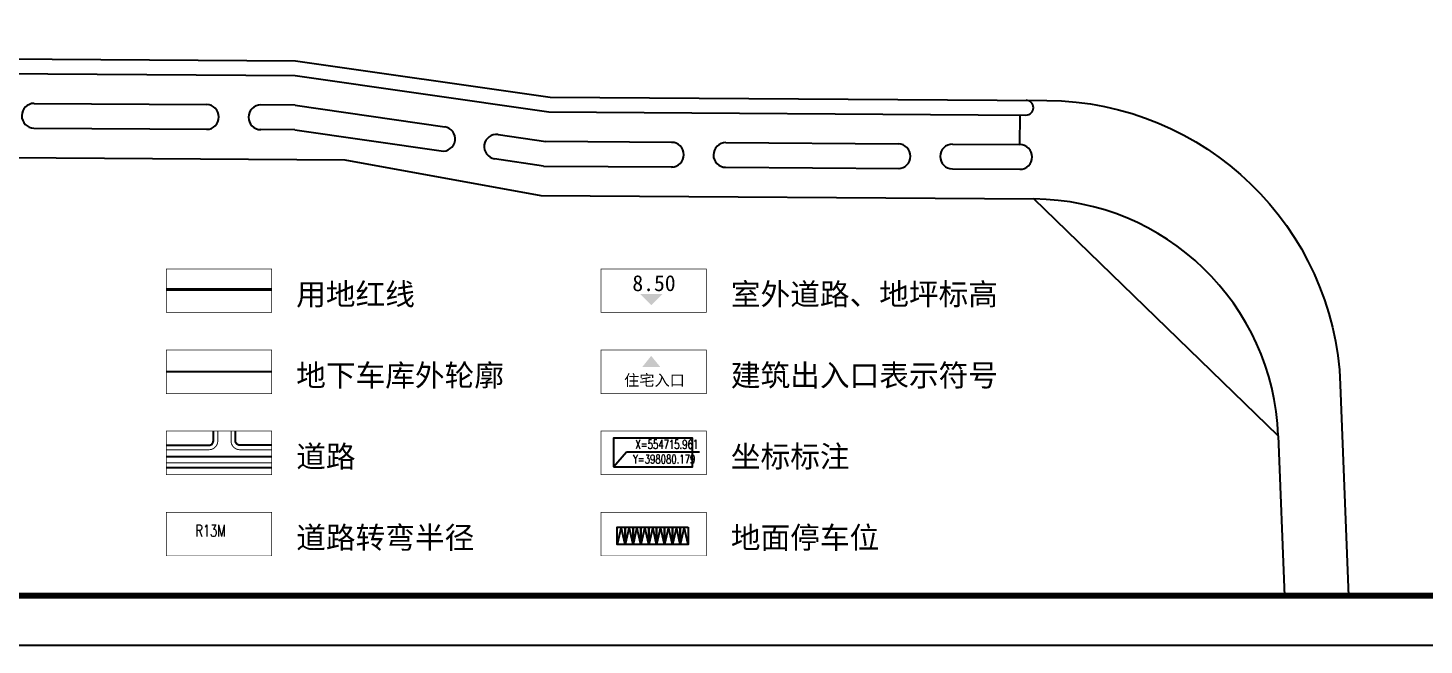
# Model space of a CAD drawing. Extents: x 37173252 to 74842692, y 59158332 to 118813339.
# Drawn here: x 37551538 to 37693182, y 59158332 to 59220902 of the extents above; entities that cross this region are included whole.
import ezdxf

# ---------------------------------------------------------------- set-up
doc = ezdxf.new("R2010")
doc.units = 0
doc.header["$LTSCALE"] = 1000
doc.header["$MEASUREMENT"] = 0
for name, pattern in [('ACAD_ISO04W100', [30, 24, -3, 0, -3]), ('DASH', [0.35, 0.25, -0.1]), ('PHANTOM2', [31.75, 15.875, -3.175, 3.175, -3.175, 3.175, -3.175])]:
    doc.linetypes.add(name, pattern=pattern)
for name, color, linetype in [('DIM_COOR', 3, 'Continuous'), ('DL_道路中线_支路网_', 4, 'ACAD_ISO04W100'), ('DL_道路红线_干道网_', 6, 'Continuous'), ('PUB_DIM', 3, 'Continuous'), ('PUB_TEXT', 7, 'Continuous'), ('TITLIN1', 3, 'Continuous'), ('WALL', 4, 'Continuous'), ('地下轮廓', 5, 'Continuous'), ('建筑', 6, 'Continuous'), ('建筑编号', 7, 'Continuous'), ('标准', 7, 'Continuous'), ('用地', 1, 'Continuous'), ('车位', 40, 'Continuous'), ('道路', 2, 'Continuous')]:
    doc.layers.add(name, color=color, linetype=linetype)
doc.styles.add('_TCH_DIM', font='SIMPLEX', dxfattribs={"bigfont": 'GBCBIG'})
doc.styles.add('宋体', font='')
doc.styles.get('宋体').set_extended_font_data('SimSun')

# ---------------------------------------------------------------- blocks, each defined once
blk = doc.blocks.new('tk')
at = {"layer": 'TITLIN1'}
blk.add_lwpolyline([(38829176, 59126781), (39423676, 59126781), (39423676, 59547281), (38829176, 59547281)], close=True, dxfattribs=at)
at = {"layer": 'TITLIN1', "const_width": 600}
blk.add_lwpolyline([(38841676, 59131781), (39418676, 59131781), (39418676, 59542281), (38841676, 59542281)], close=True, dxfattribs=at)
blk.add_lwpolyline([(38841676, 59131781), (39418676, 59131781), (39418676, 59542281), (38841676, 59542281)], close=True, dxfattribs=at)
blk = doc.blocks.new('A$C6A617483')
at = {"layer": '车位', "linetype": 'ByBlock'}
blk.add_lwpolyline([(0, 5500), (0, 0), (2500, 0), (2500, 5500), (0, 5500)], close=True, dxfattribs=at)
blk.add_lwpolyline([(0, 0), (1250, 5500), (2500, 0)], dxfattribs=at)

msp = doc.modelspace()

# ---------------------------------------------------------------- hatches: boundary and pattern name
msp.add_hatch(color=256).paths.add_polyline_path([(37614785.13, 59192786.16), (37615937.13, 59193938.16), (37613633.13, 59193938.16)])
at = {"layer": '标准'}
msp.add_hatch(color=256, dxfattribs=at).paths.add_polyline_path([(37614766.44, 59187656.29), (37613860.75, 59186517.05), (37615687.73, 59186529.62)])

# ---------------------------------------------------------------- linework, layer by layer
at = {"const_width": 66.23}
for points in [[(37576254.48, 59196469.69), (37565595.34, 59196469.69), (37565595.34, 59192054.52), (37576254.48, 59192054.52)], [(37620349.28, 59196469.69), (37609690.14, 59196469.69), (37609690.14, 59192054.52), (37620349.28, 59192054.52)], [(37576254.48, 59188244.55), (37565595.34, 59188244.55), (37565595.34, 59183829.38), (37576254.48, 59183829.38)], [(37620349.28, 59188244.55), (37609690.14, 59188244.55), (37609690.14, 59183829.38), (37620349.28, 59183829.38)], [(37576254.48, 59180019.42), (37565595.34, 59180019.42), (37565595.34, 59175604.24), (37576254.48, 59175604.24)], [(37620349.28, 59180019.42), (37609690.14, 59180019.42), (37609690.14, 59175604.24), (37620349.28, 59175604.24)], [(37576254.48, 59171794.28), (37565595.34, 59171794.28), (37565595.34, 59167379.1), (37576254.48, 59167379.1)], [(37620349.28, 59171794.28), (37609690.14, 59171794.28), (37609690.14, 59167379.1), (37620349.28, 59167379.1)]]:
    msp.add_lwpolyline(points, close=True, dxfattribs=at)
at = {"layer": 'DIM_COOR', "color": 3, "linetype": 'Continuous'}
for p, q in [((37610946.68, 59176413.95), (37612251.14, 59177934.27)), ((37612251.14, 59177934.27), (37619676.14, 59177934.27))]:
    msp.add_line(p, q, dxfattribs=at)
at = {"layer": 'DL_道路中线_支路网_', "color": 8}
msp.add_line((37565595.34, 59177465.93), (37576254.48, 59177465.93), dxfattribs=at)
at = {"layer": 'DL_道路红线_干道网_', "color": 8}
for p, q in [((37552169.4, 59213251.21), (37569660.4, 59213123.38)), ((37578637.59, 59213070.67), (37575168.86, 59213094.33)), ((37578637.59, 59213070.67), (37593820.52, 59210879.47)), ((37652166.45, 59209069.07), (37652186.91, 59212069)), ((37552152.34, 59210751.27), (37569797.93, 59210630.91)), ((37578620.55, 59210570.73), (37575151.81, 59210594.39)), ((37578620.55, 59210570.73), (37593466.74, 59208428.13)), ((37599241.1, 59210097.18), (37604092.87, 59209396.97)), ((37616833.99, 59209301.54), (37604092.87, 59209396.97)), ((37622342.45, 59209272.49), (37639833.46, 59209144.66)), ((37645341.89, 59209115.62), (37652166.45, 59209069.07)), ((37603857.78, 59206898.51), (37598887.32, 59207645.83)), ((37603857.78, 59206898.51), (37616971.52, 59206809.07)), ((37622325.39, 59206772.55), (37639970.98, 59206652.19)), ((37622325.39, 59206772.55), (37639970.98, 59206652.19)), ((37645324.86, 59206615.67), (37652166.45, 59206569.01)), ((37678384.65, 59179543.41), (37653574.52, 59203559.33)), ((37678392.54, 59179543.35), (37653582.41, 59203559.28)), ((37678384.65, 59179543.41), (37679022.9, 59163331.68)), ((37678392.54, 59179543.35), (37679030.79, 59163331.68))]:
    msp.add_line(p, q, dxfattribs=at)
msp.add_lwpolyline([(37391961.34, 59163331.68), (37390599.31, 59197929.85, -0.427801271), (37410720.25, 59218716.11), (37578668.25, 59217570.57), (37604516.03, 59213894.19), (37654913.28, 59213550.44, -0.40075429), (37684685.43, 59184731.32), (37685527.94, 59163331.68)], format="xyb", dxfattribs=at)
for points in [[(37412943.1, 59217200.92), (37578658.03, 59216070.61), (37604374.98, 59212395.11), (37652788.89, 59212064.89)], [(37412885.12, 59208701.11), (37583687.57, 59207536.1), (37603575.68, 59203900.37), (37653574.52, 59203559.33)], [(37412893.01, 59208701.06), (37583695.46, 59207536.05), (37603583.57, 59203900.31), (37653582.41, 59203559.28)]]:
    msp.add_lwpolyline(points, dxfattribs=at)
for centre, radius, start, end in [((37552160.87, 59212001.24), 1250, 89.6092021, 269.6092021), ((37569660.4, 59211873.35), 1250.03, 270, 90), ((37569660.4, 59211873.35), 1250.03, 270, 90), ((37575160.34, 59211844.36), 1250, 89.6092021, 269.6092021), ((37652794, 59212814.87), 750, 269.6092021, 89.6092021), ((37593643.63, 59209653.8), 1238.37, 261.7877737, 81.7877737), ((37599064.21, 59208871.5), 1238.37, 81.7877737, 261.7877737), ((37616833.99, 59208051.51), 1250.03, 270, 90), ((37622333.92, 59208022.52), 1250, 89.6092021, 269.6092021), ((37639833.46, 59207894.63), 1250.03, 270, 90), ((37639833.46, 59207894.63), 1250.03, 270, 90), ((37645333.39, 59207865.64), 1250, 89.6092021, 269.6092021), ((37652166.45, 59207819.04), 1250.03, 270, 90), ((37653411.89, 59178559.86), 25000, 2.2545767, 89.6092021)]:
    msp.add_arc(centre, radius, start, end, dxfattribs=at)
at = {"layer": 'PUB_DIM'}
msp.add_lwpolyline([(37568144.11, 59168827.54, 0, 0, 0), (37572944.11, 59168827.54, 264, 0, 0), (37573744.11, 59168827.54, 0, 0, 0)], format="xyseb", dxfattribs=at)
at = {"layer": '地下轮廓', "linetype": 'DASH', "ltscale": 3, "const_width": 200}
msp.add_lwpolyline([(37565595.34, 59186036.97), (37576254.48, 59186036.97)], dxfattribs=at)
at = {"layer": '建筑', "linetype": 'Continuous'}
msp.add_lwpolyline([(37610946.68, 59176413.95), (37618946.68, 59176413.95), (37618946.68, 59179293.95), (37610946.68, 59179293.95)], close=True, dxfattribs=at)
at = {"layer": '用地', "color": 1, "linetype": 'PHANTOM2', "ltscale": 0.04, "const_width": 320}
msp.add_lwpolyline([(37565595.34, 59194387.4), (37576254.48, 59194387.4)], dxfattribs=at)
at = {"layer": '道路', "linetype": 'Continuous'}
msp.add_line((37565595.34, 59176345.93), (37576254.48, 59176345.93), dxfattribs=at)
at = {"layer": '道路', "linetype": 'Continuous', "const_width": 96}
for points in [[(37565595.34, 59178137.93), (37569903.89, 59178137.93, 0.414222025), (37570799.89, 59179033.95), (37570799.87, 59180019.42)], [(37576254.48, 59178137.93), (37573039.81, 59178137.93, -0.414222025), (37572143.81, 59179033.95), (37572143.84, 59180019.42)]]:
    msp.add_lwpolyline(points, format="xyb", dxfattribs=at)
at = {"layer": '道路', "linetype": 'Continuous'}
for points in [[(37565595.34, 59178585.93), (37569903.89, 59178585.93, 0.414222025), (37570351.89, 59179033.94), (37570351.87, 59180019.42)], [(37576254.48, 59178585.93), (37573039.81, 59178585.93, -0.414222025), (37572591.81, 59179033.94), (37572591.84, 59180019.42)]]:
    msp.add_lwpolyline(points, format="xyb", dxfattribs=at)
at = {"layer": '道路', "linetype": 'Continuous', "const_width": 96}
msp.add_lwpolyline([(37565595.34, 59176793.93), (37576254.48, 59176793.93)], dxfattribs=at)

# ---------------------------------------------------------------- block references
at = {"layer": 'WALL'}
msp.add_blockref('tk', (-1655924.43, 31550.97), dxfattribs=at)
at = {"layer": '车位', "linetype": 'ByBlock', "xscale": -0.3199999988079071, "yscale": 0.3199999988079071, "zscale": 0.3200000000000001}
for p in [(37612125.7, 59168533.2), (37612925.7, 59168533.2), (37613725.7, 59168533.2), (37614525.7, 59168533.2), (37615325.7, 59168533.2), (37616125.7, 59168533.2), (37616925.7, 59168533.2), (37617725.7, 59168533.2), (37618525.7, 59168533.2)]:
    msp.add_blockref('A$C6A617483', p, dxfattribs=at)

# ---------------------------------------------------------------- texts
at = {"style": '宋体'}
msp.add_text('8.50', height=1612.8, dxfattribs=at).set_placement((37612859.61, 59194221.62, -1005.46))
at = {"layer": 'PUB_DIM', "color": 7, "style": '_TCH_DIM', "width": 0.705882}
msp.add_text('R13M', height=1190, dxfattribs=at).set_placement((37568544.11, 59169332.54))
at = {"layer": 'PUB_TEXT', "color": 3, "linetype": 'Continuous', "style": '_TCH_DIM', "width": 0.705882}
for s, p in [('X=554715.961', (37613166.14, 59178234.27)), ('Y=398080.179', (37612926.14, 59176741.77))]:
    msp.add_text(s, height=892.5, dxfattribs=at).set_placement(p)
at = {"layer": '建筑编号', "color": 0, "linetype": 'Continuous', "style": '宋体'}
msp.add_text('住宅入口', height=1128.96, dxfattribs=at).set_placement((37612023.54, 59184616.73, -703.82))
at = {"layer": '标准', "color": 0, "linetype": 'Continuous', "style": '宋体'}
for s, p in [('用地红线', (37578756.32, 59192800.63)), ('室外道路、地坪标高', (37622851.12, 59192800.63)), ('地下车库外轮廓', (37578756.32, 59184575.5)), ('建筑出入口表示符号', (37622851.12, 59184575.5)), ('道路', (37578756.32, 59176350.36)), ('坐标标注', (37622851.12, 59176350.36)), ('道路转弯半径', (37578756.32, 59168125.22)), ('地面停车位', (37622851.12, 59168125.22))]:
    msp.add_text(s, height=2207.587, dxfattribs=at).set_placement(p)

doc.saveas('drawing.dxf')
